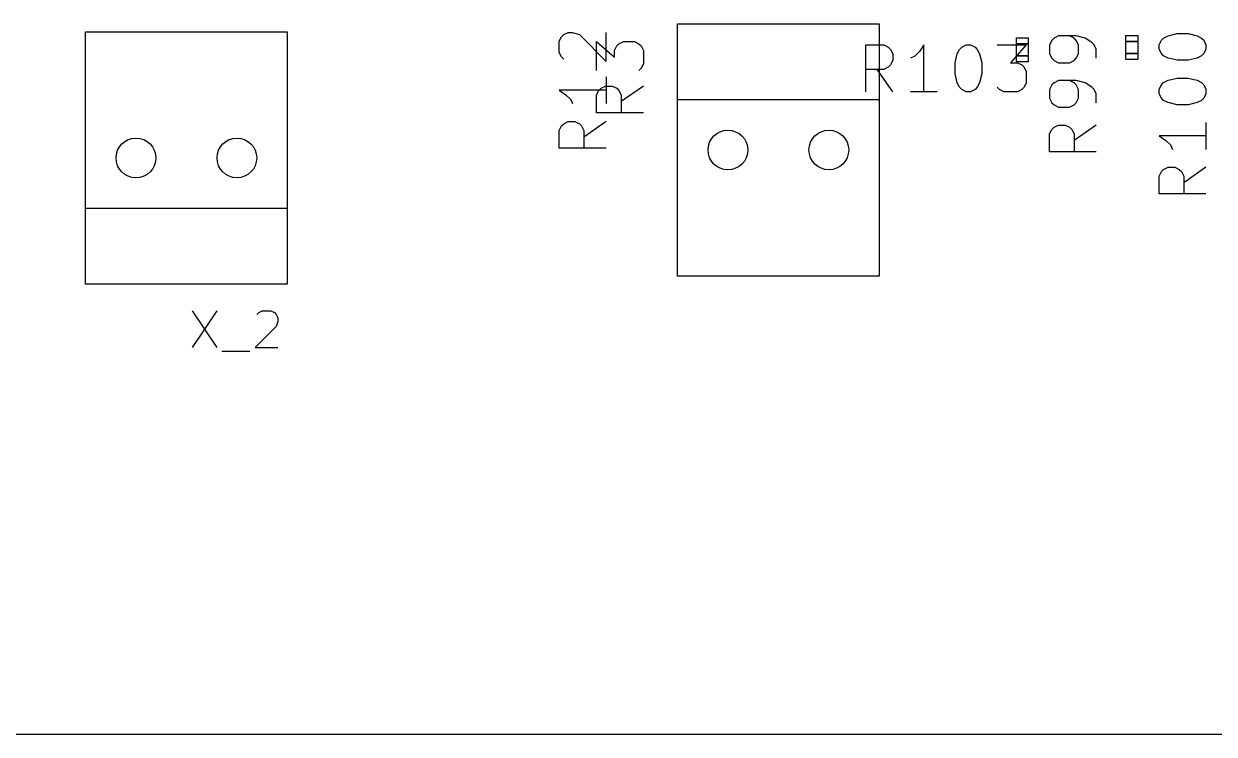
# Model space of a CAD drawing. Header units: millimetres. Extents: x -1 to 260, y -56 to 300.
# Drawn here: x 36.41 to 66.37, y 0 to 17.88 of the extents above; entities that cross this region are included whole.
import ezdxf

# ---------------------------------------------------------------- set-up
doc = ezdxf.new("R2010")
doc.units = ezdxf.units.MM
for name, color, linetype, true_color in [('Edge.Cuts', 254, 'CONTINUOUS', 0xd0d2cd), ('F.Fab', 9, 'CONTINUOUS', 0xafafaf), ('F.Silkscreen', 41, 'CONTINUOUS', 0xf2eda1)]:
    doc.layers.add(name, color=color, linetype=linetype, true_color=true_color)

msp = doc.modelspace()

# ---------------------------------------------------------------- linework, layer by layer
at = {"layer": 'Edge.Cuts', "linetype": 'CONTINUOUS'}
msp.add_line((0, 0), (260, 0), dxfattribs=at)
at = {"layer": 'Edge.Cuts'}
for centre in [(39.23, 14.5), (41.77, 14.5), (54.13, 14.7), (56.67, 14.7)]:
    msp.add_circle(centre, 0.5, dxfattribs=at)
at = {"layer": 'F.Fab', "linetype": 'CONTINUOUS'}
for p, q in [((61.39, 17.37), (61.39, 17.52)), ((61.39, 17.52), (61.69, 17.52)), ((61.69, 17.52), (61.69, 17.37)), ((64.15, 17.43), (64.15, 17.58)), ((64.15, 17.58), (64.45, 17.58)), ((64.45, 17.43), (64.15, 17.43)), ((64.45, 17.58), (64.45, 17.43)), ((61.69, 17.37), (61.39, 17.37)), ((64.15, 16.98), (64.15, 17.13)), ((64.15, 17.13), (64.45, 17.13)), ((64.45, 17.13), (64.45, 16.98)), ((61.39, 16.92), (61.39, 17.07)), ((61.39, 17.07), (61.69, 17.07)), ((61.69, 16.92), (61.39, 16.92)), ((61.69, 17.07), (61.69, 16.92)), ((64.45, 16.98), (64.15, 16.98))]:
    msp.add_line(p, q, dxfattribs=at)
at = {"layer": 'F.Fab'}
for centre in [(39.23, 14.5), (41.77, 14.5), (54.13, 14.7), (56.67, 14.7)]:
    msp.add_circle(centre, 0.5, dxfattribs=at)
at = {"layer": 'F.Silkscreen', "linetype": 'CONTINUOUS'}
for p, q in [((52.86, 17.875), (57.94, 17.875)), ((52.86, 15.97), (52.86, 17.875)), ((57.94, 17.875), (57.94, 15.97)), ((37.96, 17.675), (43.04, 17.675)), ((37.96, 13.23), (37.96, 17.675)), ((43.04, 17.675), (43.04, 13.23)), ((49.886164, 17.434801), (49.942189, 17.546852)), ((49.886164, 17.154676), (49.886164, 17.434801)), ((49.942189, 17.546852), (49.998214, 17.602877)), ((49.998214, 17.602877), (50.110264, 17.658902)), ((50.110264, 17.658902), (50.222315, 17.658902)), ((50.222315, 17.658902), (50.39039, 17.602877)), ((50.39039, 17.602877), (51.062692, 16.930575)), ((50.826164, 16.700575), (50.826164, 17.428902)), ((50.826164, 17.428902), (51.274365, 17.036726)), ((51.062692, 16.930575), (51.062692, 17.658902)), ((51.386415, 17.372877), (51.498465, 17.428902)), ((51.498465, 17.428902), (51.778591, 17.428902)), ((51.778591, 17.428902), (51.890641, 17.372877)), ((62.282189, 17.457355), (62.226164, 17.345304)), ((62.338214, 17.51338), (62.282189, 17.457355)), ((62.450264, 17.569405), (62.338214, 17.51338)), ((62.898465, 17.569405), (62.450264, 17.569405)), ((62.84244, 17.51338), (62.73039, 17.569405)), ((62.898465, 17.457355), (62.84244, 17.51338)), ((63.122566, 17.51338), (62.898465, 17.569405)), ((62.954491, 17.345304), (62.898465, 17.457355)), ((63.290641, 17.401329), (63.122566, 17.51338)), ((63.346667, 17.345304), (63.290641, 17.401329)), ((64.15, 17.13), (64.15, 17.43)), ((64.15, 17.43), (64.45, 17.43)), ((64.45, 17.43), (64.45, 17.13)), ((64.986164, 17.349279), (65.042189, 17.461329)), ((65.042189, 17.461329), (65.098214, 17.517355)), ((65.098214, 17.517355), (65.210264, 17.57338)), ((65.210264, 17.57338), (65.434365, 17.629405)), ((65.434365, 17.629405), (65.714491, 17.629405)), ((65.714491, 17.629405), (65.938591, 17.57338)), ((65.938591, 17.57338), (66.050641, 17.517355)), ((66.050641, 17.517355), (66.106667, 17.461329)), ((66.106667, 17.461329), (66.162692, 17.349279)), ((49.942189, 17.042625), (49.886164, 17.154676)), ((51.274365, 17.204801), (51.33039, 17.316852)), ((51.274365, 17.036726), (51.274365, 17.204801)), ((51.33039, 17.316852), (51.386415, 17.372877)), ((51.890641, 17.372877), (51.946667, 17.316852)), ((51.946667, 17.316852), (52.002692, 17.204801)), ((52.002692, 17.204801), (52.002692, 16.86865)), ((57.605594, 16.167307), (57.605594, 17.343835)), ((57.605594, 17.343835), (58.053795, 17.343835)), ((58.053795, 17.343835), (58.165846, 17.28781)), ((58.165846, 17.28781), (58.221871, 17.231785)), ((58.221871, 17.231785), (58.277896, 17.119735)), ((58.277896, 17.119735), (58.277896, 16.951659)), ((58.950198, 17.17576), (58.838147, 17.06371)), ((59.062248, 17.343835), (58.950198, 17.17576)), ((59.062248, 16.167307), (59.062248, 17.343835)), ((59.8466, 16.895634), (59.902625, 17.119735)), ((59.902625, 17.119735), (59.95865, 17.231785)), ((59.95865, 17.231785), (60.014676, 17.28781)), ((60.014676, 17.28781), (60.126726, 17.343835)), ((60.126726, 17.343835), (60.238776, 17.343835)), ((60.238776, 17.343835), (60.350826, 17.28781)), ((60.350826, 17.28781), (60.406852, 17.231785)), ((60.406852, 17.231785), (60.462877, 17.119735)), ((60.462877, 17.119735), (60.518902, 16.895634)), ((60.911078, 17.343835), (61.639405, 17.343835)), ((61.639405, 17.343835), (61.247229, 16.895634)), ((61.39, 17.07), (61.39, 17.37)), ((61.39, 17.37), (61.69, 17.37)), ((61.69, 17.37), (61.69, 17.07)), ((62.226164, 17.345304), (62.226164, 17.121204)), ((62.226164, 17.121204), (62.282189, 17.009153)), ((62.898465, 17.009153), (62.954491, 17.121204)), ((62.954491, 17.121204), (62.954491, 17.345304)), ((63.402692, 17.233254), (63.346667, 17.345304)), ((63.402692, 17.009153), (63.402692, 17.233254)), ((64.45, 17.13), (64.15, 17.13)), ((64.986164, 17.237229), (64.986164, 17.349279)), ((65.042189, 17.125179), (64.986164, 17.237229)), ((65.098214, 17.069153), (65.042189, 17.125179)), ((66.106667, 17.125179), (66.050641, 17.069153)), ((66.162692, 17.237229), (66.106667, 17.125179)), ((66.162692, 17.349279), (66.162692, 17.237229)), ((49.998214, 16.9866), (49.942189, 17.042625)), ((52.002692, 16.86865), (51.946667, 16.7566)), ((58.165846, 16.783584), (58.053795, 16.727559)), ((58.221871, 16.839609), (58.165846, 16.783584)), ((58.277896, 16.951659), (58.221871, 16.839609)), ((58.838147, 17.06371), (58.726097, 17.007685)), ((59.8466, 16.615509), (59.8466, 16.895634)), ((60.518902, 16.895634), (60.518902, 16.615509)), ((61.247229, 16.895634), (61.415304, 16.895634)), ((61.69, 17.07), (61.39, 17.07)), ((61.415304, 16.895634), (61.527355, 16.839609)), ((61.527355, 16.839609), (61.58338, 16.783584)), ((61.58338, 16.783584), (61.639405, 16.671534)), ((62.282189, 17.009153), (62.338214, 16.953128)), ((62.338214, 16.953128), (62.450264, 16.897103)), ((62.450264, 16.897103), (62.73039, 16.897103)), ((62.73039, 16.897103), (62.84244, 16.953128)), ((62.84244, 16.953128), (62.898465, 17.009153)), ((65.210264, 17.013128), (65.098214, 17.069153)), ((65.434365, 16.957103), (65.210264, 17.013128)), ((65.714491, 16.957103), (65.434365, 16.957103)), ((65.938591, 17.013128), (65.714491, 16.957103)), ((66.050641, 17.069153), (65.938591, 17.013128)), ((51.062692, 16.538399), (51.062692, 15.866097)), ((51.946667, 16.7566), (51.890641, 16.700575)), ((58.053795, 16.727559), (57.605594, 16.727559)), ((58.277896, 16.167307), (57.88572, 16.727559)), ((59.902625, 16.391408), (59.8466, 16.615509)), ((60.518902, 16.615509), (60.462877, 16.391408)), ((61.639405, 16.671534), (61.639405, 16.391408)), ((65.210264, 16.452877), (65.434365, 16.508902)), ((65.434365, 16.508902), (65.714491, 16.508902)), ((65.714491, 16.508902), (65.938591, 16.452877)), ((51.062692, 16.202248), (49.886164, 16.202248)), ((49.886164, 16.202248), (50.054239, 16.090198)), ((50.826164, 16.084298), (50.882189, 16.196349)), ((50.882189, 16.196349), (50.938214, 16.252374)), ((50.938214, 16.252374), (51.050264, 16.308399)), ((51.050264, 16.308399), (51.21834, 16.308399)), ((51.21834, 16.308399), (51.33039, 16.252374)), ((51.33039, 16.252374), (51.386415, 16.196349)), ((51.386415, 16.196349), (51.44244, 16.084298)), ((52.002692, 16.308399), (51.44244, 15.916223)), ((59.95865, 16.279358), (59.902625, 16.391408)), ((60.014676, 16.223333), (59.95865, 16.279358)), ((60.126726, 16.167307), (60.014676, 16.223333)), ((60.350826, 16.223333), (60.238776, 16.167307)), ((60.406852, 16.279358), (60.350826, 16.223333)), ((60.462877, 16.391408), (60.406852, 16.279358)), ((60.967103, 16.223333), (60.911078, 16.279358)), ((61.079153, 16.167307), (60.967103, 16.223333)), ((61.527355, 16.223333), (61.415304, 16.167307)), ((61.58338, 16.279358), (61.527355, 16.223333)), ((61.639405, 16.391408), (61.58338, 16.279358)), ((62.282189, 16.336852), (62.226164, 16.224801)), ((62.226164, 16.224801), (62.226164, 16.000701)), ((62.338214, 16.392877), (62.282189, 16.336852)), ((62.450264, 16.448902), (62.338214, 16.392877)), ((62.898465, 16.448902), (62.450264, 16.448902)), ((62.84244, 16.392877), (62.73039, 16.448902)), ((62.898465, 16.336852), (62.84244, 16.392877)), ((63.122566, 16.392877), (62.898465, 16.448902)), ((62.954491, 16.224801), (62.898465, 16.336852)), ((62.954491, 16.000701), (62.954491, 16.224801)), ((63.290641, 16.280826), (63.122566, 16.392877)), ((63.346667, 16.224801), (63.290641, 16.280826)), ((63.402692, 16.112751), (63.346667, 16.224801)), ((64.986164, 16.228776), (65.042189, 16.340826)), ((64.986164, 16.116726), (64.986164, 16.228776)), ((65.042189, 16.340826), (65.098214, 16.396852)), ((65.098214, 16.396852), (65.210264, 16.452877)), ((65.938591, 16.452877), (66.050641, 16.396852)), ((66.050641, 16.396852), (66.106667, 16.340826)), ((66.106667, 16.340826), (66.162692, 16.228776)), ((66.162692, 16.228776), (66.162692, 16.116726)), ((50.054239, 16.090198), (50.166289, 15.978147)), ((50.166289, 15.978147), (50.222315, 15.866097)), ((50.826164, 15.636097), (50.826164, 16.084298)), ((51.44244, 16.084298), (51.44244, 15.636097)), ((52.86, 15.97), (57.94, 15.97)), ((52.86, 11.525), (52.86, 15.97)), ((57.94, 15.97), (57.94, 11.525)), ((59.398399, 16.167307), (58.726097, 16.167307)), ((60.238776, 16.167307), (60.126726, 16.167307)), ((61.415304, 16.167307), (61.079153, 16.167307)), ((62.226164, 16.000701), (62.282189, 15.88865)), ((62.282189, 15.88865), (62.338214, 15.832625)), ((62.84244, 15.832625), (62.898465, 15.88865)), ((62.898465, 15.88865), (62.954491, 16.000701)), ((63.402692, 15.88865), (63.402692, 16.112751)), ((65.042189, 16.004676), (64.986164, 16.116726)), ((65.098214, 15.94865), (65.042189, 16.004676)), ((65.210264, 15.892625), (65.098214, 15.94865)), ((65.434365, 15.8366), (65.210264, 15.892625)), ((65.938591, 15.892625), (65.714491, 15.8366)), ((66.050641, 15.94865), (65.938591, 15.892625)), ((66.106667, 16.004676), (66.050641, 15.94865)), ((66.162692, 16.116726), (66.106667, 16.004676)), ((52.002692, 15.636097), (50.826164, 15.636097)), ((62.338214, 15.832625), (62.450264, 15.7766)), ((62.450264, 15.7766), (62.73039, 15.7766)), ((62.73039, 15.7766), (62.84244, 15.832625)), ((65.714491, 15.8366), (65.434365, 15.8366)), ((49.886164, 15.193795), (49.942189, 15.305846)), ((49.942189, 15.305846), (49.998214, 15.361871)), ((49.998214, 15.361871), (50.110264, 15.417896)), ((50.110264, 15.417896), (50.27834, 15.417896)), ((50.27834, 15.417896), (50.39039, 15.361871)), ((50.39039, 15.361871), (50.446415, 15.305846)), ((50.446415, 15.305846), (50.50244, 15.193795)), ((51.062692, 15.417896), (50.50244, 15.02572)), ((62.338214, 15.272374), (62.450264, 15.328399)), ((62.450264, 15.328399), (62.61834, 15.328399)), ((62.61834, 15.328399), (62.73039, 15.272374)), ((63.402692, 15.328399), (62.84244, 14.936223)), ((66.162692, 15.388399), (66.162692, 14.716097)), ((49.886164, 14.745594), (49.886164, 15.193795)), ((50.50244, 15.193795), (50.50244, 14.745594)), ((62.226164, 15.104298), (62.282189, 15.216349)), ((62.226164, 14.656097), (62.226164, 15.104298)), ((62.282189, 15.216349), (62.338214, 15.272374)), ((62.73039, 15.272374), (62.786415, 15.216349)), ((62.786415, 15.216349), (62.84244, 15.104298)), ((62.84244, 15.104298), (62.84244, 14.656097)), ((66.162692, 15.052248), (64.986164, 15.052248)), ((64.986164, 15.052248), (65.154239, 14.940198)), ((51.062692, 14.745594), (49.886164, 14.745594)), ((65.154239, 14.940198), (65.266289, 14.828147)), ((65.266289, 14.828147), (65.322315, 14.716097)), ((63.402692, 14.656097), (62.226164, 14.656097)), ((64.986164, 14.043795), (65.042189, 14.155846)), ((65.042189, 14.155846), (65.098214, 14.211871)), ((65.098214, 14.211871), (65.210264, 14.267896)), ((65.210264, 14.267896), (65.37834, 14.267896)), ((65.37834, 14.267896), (65.49039, 14.211871)), ((65.49039, 14.211871), (65.546415, 14.155846)), ((65.546415, 14.155846), (65.60244, 14.043795)), ((66.162692, 14.267896), (65.60244, 13.87572)), ((64.986164, 13.595594), (64.986164, 14.043795)), ((65.60244, 14.043795), (65.60244, 13.595594)), ((66.162692, 13.595594), (64.986164, 13.595594)), ((37.96, 11.325), (37.96, 13.23)), ((43.04, 13.23), (37.96, 13.23)), ((43.04, 13.23), (43.04, 11.325)), ((57.94, 11.525), (52.86, 11.525)), ((43.04, 11.325), (37.96, 11.325)), ((40.64643, 10.650728), (41.262803, 9.726168)), ((41.262803, 10.650728), (40.64643, 9.726168)), ((42.275416, 10.562675), (42.319443, 10.606701)), ((42.319443, 10.606701), (42.407496, 10.650728)), ((42.407496, 10.650728), (42.62763, 10.650728)), ((42.62763, 10.650728), (42.715683, 10.606701)), ((42.715683, 10.606701), (42.75971, 10.562675)), ((42.75971, 10.562675), (42.803736, 10.474621)), ((42.75971, 10.254488), (42.23139, 9.726168)), ((42.803736, 10.386568), (42.75971, 10.254488)), ((42.803736, 10.474621), (42.803736, 10.386568)), ((41.394883, 9.638115), (42.099309, 9.638115)), ((42.23139, 9.726168), (42.803736, 9.726168))]:
    msp.add_line(p, q, dxfattribs=at)
at = {"layer": 'F.Silkscreen'}
for centre in [(39.23, 14.5), (41.77, 14.5), (54.13, 14.7), (56.67, 14.7)]:
    msp.add_circle(centre, 0.5, dxfattribs=at)

doc.saveas('drawing.dxf')
